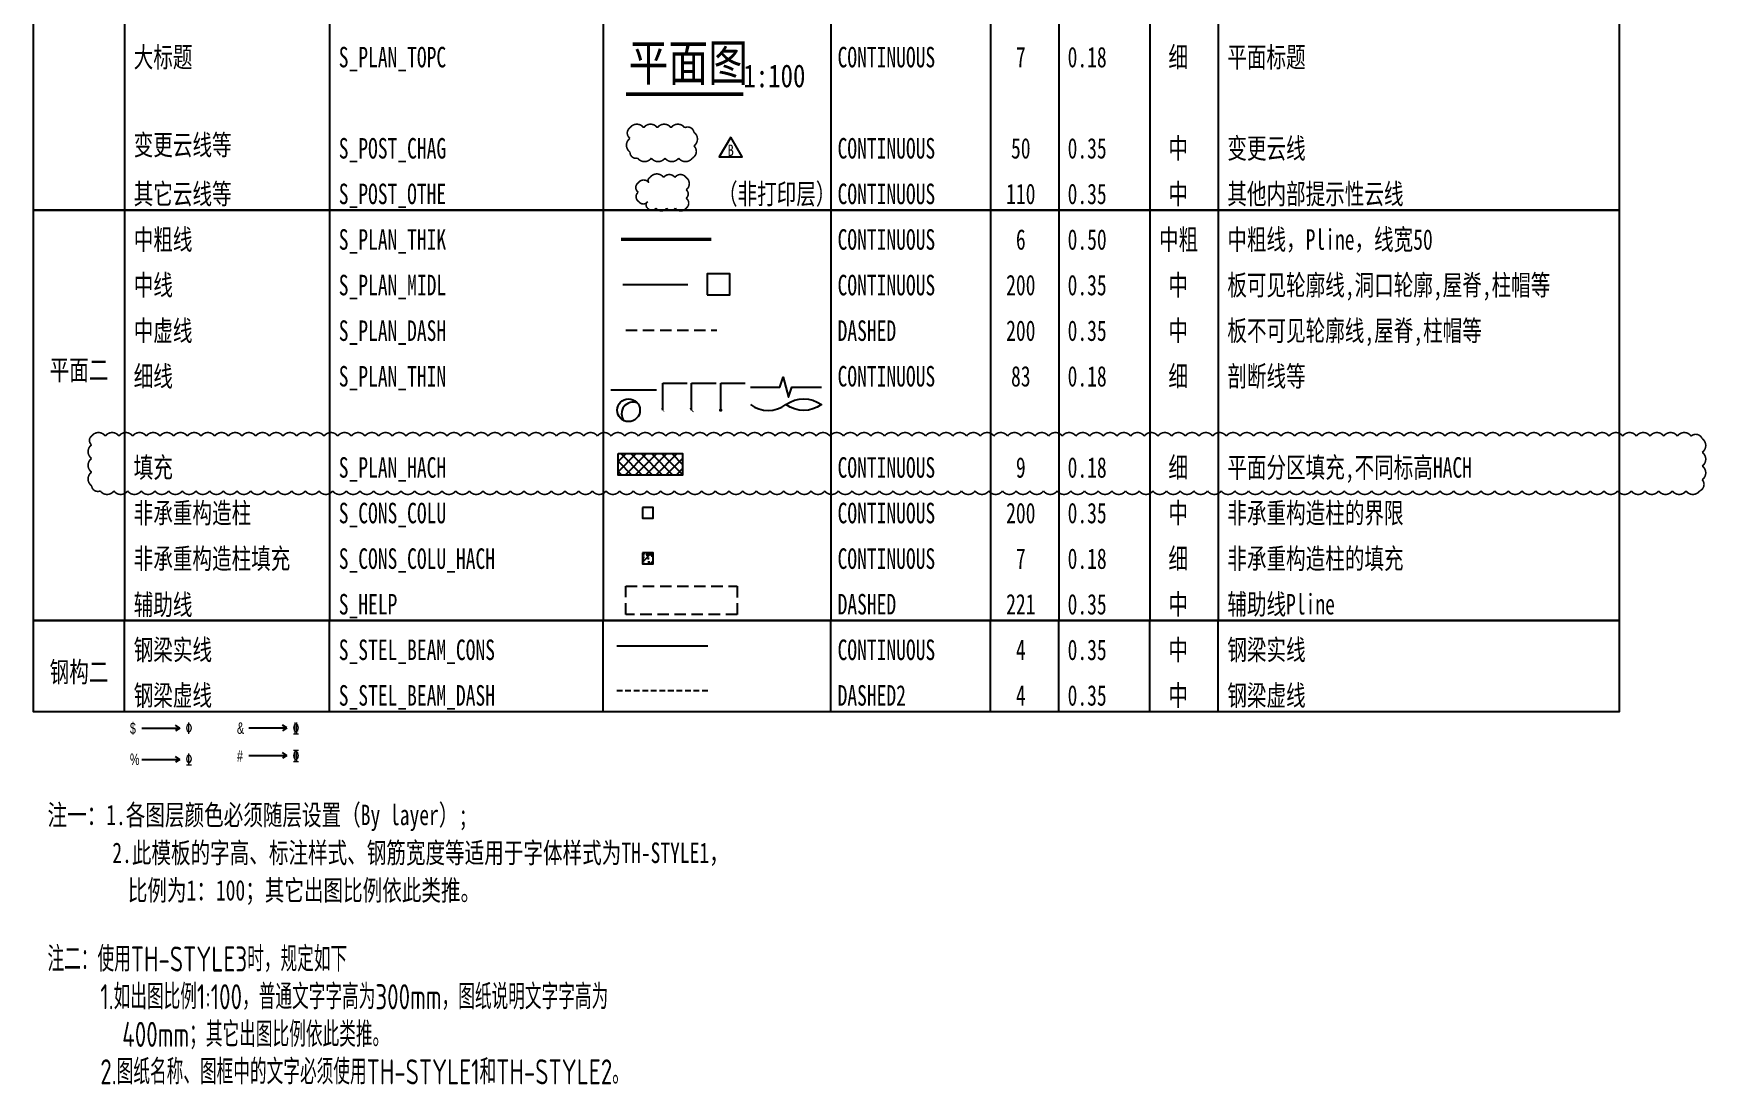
# Model space of a CAD drawing. Extents: x -100030 to 423145, y -43375 to 896525.
# Drawn here: x -100000 to -63284, y -43375 to -20322 of the extents above; entities that cross this region are included whole.
import ezdxf
from ezdxf.enums import TextEntityAlignment as Align

# ---------------------------------------------------------------- set-up
doc = ezdxf.new("R2010")
doc.units = 0
doc.header["$LTSCALE"] = 500
doc.linetypes.add('DASHED', pattern=[0.75, 0.5, -0.25])
doc.linetypes.add('DASHED2', pattern=[0.375, 0.25, -0.125])
doc.layers.get('0').update_dxf_attribs({"linetype": 'CONTINUOUS'})
for name, color, linetype in [('S_BEAM_TEXT_VERT', 41, 'CONTINUOUS'), ('S_CONS_COLU', 200, 'CONTINUOUS'), ('S_CONS_COLU_HACH', 7, 'CONTINUOUS'), ('S_HELP', 221, 'DASHED'), ('S_PLAN_DASH', 255, 'DASHED'), ('S_PLAN_HACH', 9, 'CONTINUOUS'), ('S_PLAN_MIDL', 255, 'CONTINUOUS'), ('S_PLAN_TEXT', 7, 'CONTINUOUS'), ('S_PLAN_THIK', 6, 'CONTINUOUS'), ('S_PLAN_THIN', 83, 'CONTINUOUS'), ('S_PLAN_TOPC', 7, 'CONTINUOUS'), ('S_POST_CHAG', 50, 'CONTINUOUS'), ('S_STEL_BEAM_CONS', 4, 'CONTINUOUS'), ('S_STEL_BEAM_DASH', 4, 'DASHED2'), ('S_TABL', 83, 'CONTINUOUS')]:
    doc.layers.add(name, color=color, linetype=linetype)
doc.layers.add('S_POST_OTHE', color=110, linetype='CONTINUOUS', plot=False)
doc.styles.add('Revit', font='', dxfattribs={"width": 0.7, "height": 246.251874})
doc.styles.add('TH-STYLE1', font='Stfangso_1.ttf', dxfattribs={"width": 0.7})
doc.styles.add('TH-STYLE2', font='Stxihei_1.ttf', dxfattribs={"width": 0.8})
doc.styles.add('TH-STYLE3', font='tssdeng.shx', dxfattribs={"width": 0.7, "bigfont": 'tssdchn.shx'})
doc.styles.get('Revit').set_extended_font_data('Revit')
doc.dimstyles.new('TSSD_100_100', dxfattribs={"dimtxt": 250, "dimasz": 75, "dimexe": 75, "dimexo": 200, "dimgap": 100, "dimtad": 1, "dimdec": 3, "dimdsep": 46, "dimtxsty": 'TH-STYLE1', "dimblk": 'ARCHTICK', "dimcen": -100, "dimdle": 75, "dimclrt": 7, "dimadec": 0, "dimazin": 0, "dimtfac": 1, "dimtdec": 3, "dimtix": 1, "dimtmove": 2, "dimatfit": 3, "dimldrblk": 'ARCHTICK', "dimfxl": 0, "dimtolj": 1, "dimtzin": 0, "dimarcsym": 0})

# ---------------------------------------------------------------- blocks, each defined once
blk = doc.blocks.new('CHAG')
at = {"layer": 'S_POST_CHAG', "color": 1}
blk.add_lwpolyline([(0, 289), (-250, -144), (250, -144)], close=True, dxfattribs=at)
at = {"layer": 'S_POST_CHAG', "style": 'TH-STYLE1', "width": 0.8}
blk.add_attdef('03', text='', height=250, dxfattribs=at).set_placement((0, 0), align=Align.MIDDLE)
blk = doc.blocks.new('_ArchTick')
at = {"color": 0, "const_width": 0.25}
blk.add_lwpolyline([(-0.53, -0.53), (0.53, 0.53)], dxfattribs=at)

msp = doc.modelspace()

# ---------------------------------------------------------------- hatches: boundary and pattern name
at = {"layer": 'S_CONS_COLU_HACH'}
h = msp.add_hatch(dxfattribs=at)
h.set_pattern_fill('ARMORED', scale=30, style=0)
h.set_pattern_definition([(50, (53105.94, -127000.6), (215.17805, -18.82564), [22.5, -247.5]), (355, (53105.94, -127000.6), (-41.6254, 225.65764), [18, -198]), (100.4514, (53123.87, -127002.18), (173.55281, 206.83186), [19.12206, -210.34263]), (46.1842, (53105.94, -126940.6), (320.1723, -49.6557), [33.75, -371.25]), (96.6356, (53132.62, -126944.75), (280.3988, 292.23536), [28.6831, -315.5139]), (351.1842, (53105.94, -126940.6), (280.3986, 292.2356), [27, -297]), (21, (53135.94, -126955.6), (179.07212, -120.78567), [22.5, -247.5]), (326, (53135.94, -126955.6), (72.9946, 217.545), [18, -198]), (71.4514, (53150.86, -126965.67), (252.0668, 96.75915), [19.12206, -210.34263]), (37.5, (53105.94, -127000.61), (3.647957, 99.868156), [0, -195.6, 0, -201, 0, -198.75]), (7.5, (53105.94, -127000.61), (78.92086, 118.323514), [0, -114.6, 0, -191.1, 0, -75.75]), (327.5, (53039.04, -127000.61), (160.14673, -6.76646), [0, -75, 0, -234, 0, -310.5]), (317.5, (53009.04, -127000.61), (174.95585, 30.0315), [0, -97.5, 0, -155.4, 0, -220.5]), (45, (53105.94, -127000.61), (-106.06602, 106.06602), [])])
h.paths.add_polyline_path([(-86638.1749, -31956), (-86398.1749, -31956), (-86398.1749, -31716), (-86638.1749, -31716)])
at = {"layer": 'S_PLAN_HACH'}
h = msp.add_hatch(dxfattribs=at)
h.set_pattern_fill('ANSI37', color=256, scale=50, style=0)
h.set_pattern_definition([(45, (853178.33, 38431), (-112.253202, 112.253202), []), (135, (853178.33, 38431), (-112.253202, -112.253202), [])])
h.paths.add_polyline_path([(-87170.149, -29535.5526), (-87170.149, -30007.2815), (-85754.1635, -30007.2815), (-85754.1635, -29535.5526)])

# ---------------------------------------------------------------- linework, layer by layer
for p, q in [((-97624.9917, -35556.5798), (-96788.6359, -35556.5798)), ((-96788.6359, -35556.5798), (-96880.6751, -35495.2733)), ((-96788.6359, -35556.5798), (-96880.6751, -35617.8863)), ((-95276.6565, -35554.2002), (-94440.3007, -35554.2002)), ((-94440.3007, -35554.2002), (-94532.3399, -35492.8937)), ((-94440.3007, -35554.2002), (-94532.3399, -35615.5067)), ((-97624.9917, -36243.8959), (-96788.6359, -36243.8959)), ((-96788.6359, -36243.8959), (-96880.6751, -36182.5894)), ((-96788.6359, -36243.8959), (-96880.6751, -36305.2024)), ((-95276.6565, -36157.1835), (-94440.3007, -36157.1835)), ((-94440.3007, -36157.1835), (-94532.3399, -36095.877)), ((-94440.3007, -36157.1835), (-94532.3399, -36218.49))]:
    msp.add_line(p, q)
at = {"layer": 'S_CONS_COLU'}
for points in [[(-86638.179, -30716), (-86638.179, -30956), (-86398.179, -30956), (-86398.179, -30716)], [(-86638.1749, -31716), (-86638.1749, -31956), (-86398.1749, -31956), (-86398.1749, -31716)]]:
    msp.add_lwpolyline(points, close=True, dxfattribs=at)
at = {"layer": 'S_HELP'}
msp.add_lwpolyline([(-87000.018, -32444.951), (-84558.112, -32444.951), (-84558.112, -33063.4804), (-87000.018, -33063.4804)], close=True, dxfattribs=at)
at = {"layer": 'S_PLAN_DASH'}
msp.add_line((-87000.0139, -26828.3691), (-85000.0139, -26828.3691), dxfattribs=at)
at = {"layer": 'S_PLAN_HACH'}
msp.add_lwpolyline([(-87170.149, -29535.5526), (-85754.1635, -29535.5526), (-85754.1635, -30007.2815), (-87170.149, -30007.2815)], close=True, dxfattribs=at)
at = {"layer": 'S_PLAN_MIDL'}
msp.add_line((-87068.4082, -25828.3691), (-85642.521, -25828.3691), dxfattribs=at)
msp.add_lwpolyline([(-85214.6115, -26055.641), (-84714.6115, -26055.641), (-84714.6115, -25591.2139), (-85214.6115, -25591.2139)], close=True, dxfattribs=at)
at = {"layer": 'S_PLAN_THIK', "const_width": 70}
msp.add_lwpolyline([(-87105.1355, -24836), (-85125.1355, -24836)], dxfattribs=at)
at = {"layer": 'S_PLAN_THIN'}
msp.add_line((-87327.2067, -28136), (-86327.2067, -28136), dxfattribs=at)
msp.add_lwpolyline([(-84267.6131, -28078.0551), (-83617.6131, -28078.0551), (-83547.6131, -27858.0551), (-83427.6131, -28298.0551), (-83357.6131, -28078.0551), (-82707.6131, -28078.0551)], dxfattribs=at)
msp.add_lwpolyline([(-84267.6131, -28461.5887, 0.3281705948), (-83487.6131, -28461.5887, -0.3281705948), (-82707.6131, -28461.5887, -0.3281705948), (-83487.6131, -28461.5887, -0.5058306574)], format="xyb", dxfattribs=at)
msp.add_circle((-86940.5988, -28585.9096), 250, dxfattribs=at)
msp.add_arc((-86843.6577, -28660.4446), 250, 66.60060965, 218.28831308, dxfattribs=at)
at = {"layer": 'S_PLAN_TOPC', "const_width": 80}
msp.add_lwpolyline([(-87000.0139, -21651.2546), (-84420.2265, -21651.2546)], dxfattribs=at)
at = {"layer": 'S_POST_CHAG', "const_width": 35}
for points in [[(-86908.4876, -22389.7624, -0.52056705), (-86608.4876, -22389.7624, -0.52056705), (-86308.4876, -22389.7624, -0.52056705), (-86008.4876, -22389.7624, -0.52056705), (-85708.4876, -22389.7624, -0.52056705), (-85507.051, -22488.3258, -0.52056705), (-85507.051, -22788.3258, -0.52056705), (-85540.8236, -23054.5531, -0.52056705), (-85840.8236, -23054.5531, -0.52056705), (-86140.8236, -23054.5531, -0.52056705), (-86440.8236, -23054.5531, -0.52056705), (-86740.8236, -23054.5531, -0.52056705), (-86908.4876, -22922.2171, -0.52056705), (-86908.4876, -22622.2171, -0.52056705)], [(-98723.1986, -29152.9946, -0.52056705), (-98423.1986, -29152.9946, -0.52056705), (-98123.1986, -29152.9946, -0.52056705), (-97823.1986, -29152.9946, -0.52056705), (-97523.1986, -29152.9946, -0.52056705), (-97223.1986, -29152.9946, -0.52056705), (-96923.1986, -29152.9946, -0.52056705), (-96623.1986, -29152.9946, -0.52056705), (-96323.1986, -29152.9946, -0.52056705), (-96023.1986, -29152.9946, -0.52056705), (-95723.1986, -29152.9946, -0.52056705), (-95423.1986, -29152.9946, -0.52056705), (-95123.1986, -29152.9946, -0.52056705), (-94823.1986, -29152.9946, -0.52056705), (-94523.1986, -29152.9946, -0.52056705), (-94223.1986, -29152.9946, -0.52056705), (-93923.1986, -29152.9946, -0.52056705), (-93623.1986, -29152.9946, -0.52056705), (-93323.1986, -29152.9946, -0.52056705), (-93023.1986, -29152.9946, -0.52056705), (-92723.1986, -29152.9946, -0.52056705), (-92423.1986, -29152.9946, -0.52056705), (-92123.1986, -29152.9946, -0.52056705), (-91823.1986, -29152.9946, -0.52056705), (-91523.1986, -29152.9946, -0.52056705), (-91223.1986, -29152.9946, -0.52056705), (-90923.1986, -29152.9946, -0.52056705), (-90623.1986, -29152.9946, -0.52056705), (-90323.1986, -29152.9946, -0.52056705), (-90023.1986, -29152.9946, -0.52056705), (-89723.1986, -29152.9946, -0.52056705), (-89423.1986, -29152.9946, -0.52056705), (-89123.1986, -29152.9946, -0.52056705), (-88823.1986, -29152.9946, -0.52056705), (-88523.1986, -29152.9946, -0.52056705), (-88223.1986, -29152.9946, -0.52056705), (-87923.1986, -29152.9946, -0.52056705), (-87623.1986, -29152.9946, -0.52056705), (-87323.1986, -29152.9946, -0.52056705), (-87023.1986, -29152.9946, -0.52056705), (-86723.1986, -29152.9946, -0.52056705), (-86423.1986, -29152.9946, -0.52056705), (-86123.1986, -29152.9946, -0.52056705), (-85823.1986, -29152.9946, -0.52056705), (-85523.1986, -29152.9946, -0.52056705), (-85223.1986, -29152.9946, -0.52056705), (-84923.1986, -29152.9946, -0.52056705), (-84623.1986, -29152.9946, -0.52056705), (-84323.1986, -29152.9946, -0.52056705), (-84023.1986, -29152.9946, -0.52056705), (-83723.1986, -29152.9946, -0.52056705), (-83423.1986, -29152.9946, -0.52056705), (-83123.1986, -29152.9946, -0.52056705), (-82823.1986, -29152.9946, -0.52056705), (-82523.1986, -29152.9946, -0.52056705), (-82223.1986, -29152.9946, -0.52056705), (-81923.1986, -29152.9946, -0.52056705), (-81623.1986, -29152.9946, -0.52056705), (-81323.1986, -29152.9946, -0.52056705), (-81023.1986, -29152.9946, -0.52056705), (-80723.1986, -29152.9946, -0.52056705), (-80423.1986, -29152.9946, -0.52056705), (-80123.1986, -29152.9946, -0.52056705), (-79823.1986, -29152.9946, -0.52056705), (-79523.1986, -29152.9946, -0.52056705), (-79223.1986, -29152.9946, -0.52056705), (-78923.1986, -29152.9946, -0.52056705), (-78623.1986, -29152.9946, -0.52056705), (-78323.1986, -29152.9946, -0.52056705), (-78023.1986, -29152.9946, -0.52056705), (-77723.1986, -29152.9946, -0.52056705), (-77423.1986, -29152.9946, -0.52056705), (-77123.1986, -29152.9946, -0.52056705), (-76823.1986, -29152.9946, -0.52056705), (-76523.1986, -29152.9946, -0.52056705), (-76223.1986, -29152.9946, -0.52056705), (-75923.1986, -29152.9946, -0.52056705), (-75623.1986, -29152.9946, -0.52056705), (-75323.1986, -29152.9946, -0.52056705), (-75023.1986, -29152.9946, -0.52056705), (-74723.1986, -29152.9946, -0.52056705), (-74423.1986, -29152.9946, -0.52056705), (-74123.1986, -29152.9946, -0.52056705), (-73823.1986, -29152.9946, -0.52056705), (-73523.1986, -29152.9946, -0.52056705), (-73223.1986, -29152.9946, -0.52056705), (-72923.1986, -29152.9946, -0.52056705), (-72623.1986, -29152.9946, -0.52056705), (-72323.1986, -29152.9946, -0.52056705), (-72023.1986, -29152.9946, -0.52056705), (-71723.1986, -29152.9946, -0.52056705), (-71423.1986, -29152.9946, -0.52056705), (-71123.1986, -29152.9946, -0.52056705), (-70823.1986, -29152.9946, -0.52056705), (-70523.1986, -29152.9946, -0.52056705), (-70223.1986, -29152.9946, -0.52056705), (-69923.1986, -29152.9946, -0.52056705), (-69623.1986, -29152.9946, -0.52056705), (-69323.1986, -29152.9946, -0.52056705), (-69023.1986, -29152.9946, -0.52056705), (-68723.1986, -29152.9946, -0.52056705), (-68423.1986, -29152.9946, -0.52056705), (-68123.1986, -29152.9946, -0.52056705), (-67823.1986, -29152.9946, -0.52056705), (-67523.1986, -29152.9946, -0.52056705), (-67223.1986, -29152.9946, -0.52056705), (-66923.1986, -29152.9946, -0.52056705), (-66623.1986, -29152.9946, -0.52056705), (-66323.1986, -29152.9946, -0.52056705), (-66023.1986, -29152.9946, -0.52056705), (-65723.1986, -29152.9946, -0.52056705), (-65423.1986, -29152.9946, -0.52056705), (-65123.1986, -29152.9946, -0.52056705), (-64823.1986, -29152.9946, -0.52056705), (-64523.1986, -29152.9946, -0.52056705), (-64223.1986, -29152.9946, -0.52056705), (-63923.1986, -29152.9946, -0.52056705), (-63623.1986, -29152.9946, -0.52056705), (-63379.61, -29209.4059, -0.52056705), (-63379.61, -29509.4059, -0.52056705), (-63379.61, -29809.4059, -0.52056705), (-63379.61, -30109.4059, -0.52056705), (-63434.7676, -30354.2483, -0.52056705), (-63734.7676, -30354.2483, -0.52056705), (-64034.7676, -30354.2483, -0.52056705), (-64334.7676, -30354.2483, -0.52056705), (-64634.7676, -30354.2483, -0.52056705), (-64934.7676, -30354.2483, -0.52056705), (-65234.7676, -30354.2483, -0.52056705), (-65534.7676, -30354.2483, -0.52056705), (-65834.7676, -30354.2483, -0.52056705), (-66134.7676, -30354.2483, -0.52056705), (-66434.7676, -30354.2483, -0.52056705), (-66734.7676, -30354.2483, -0.52056705), (-67034.7676, -30354.2483, -0.52056705), (-67334.7676, -30354.2483, -0.52056705), (-67634.7676, -30354.2483, -0.52056705), (-67934.7676, -30354.2483, -0.52056705), (-68234.7676, -30354.2483, -0.52056705), (-68534.7676, -30354.2483, -0.52056705), (-68834.7676, -30354.2483, -0.52056705), (-69134.7676, -30354.2483, -0.52056705), (-69434.7676, -30354.2483, -0.52056705), (-69734.7676, -30354.2483, -0.52056705), (-70034.7676, -30354.2483, -0.52056705), (-70334.7676, -30354.2483, -0.52056705), (-70634.7676, -30354.2483, -0.52056705), (-70934.7676, -30354.2483, -0.52056705), (-71234.7676, -30354.2483, -0.52056705), (-71534.7676, -30354.2483, -0.52056705), (-71834.7676, -30354.2483, -0.52056705), (-72134.7676, -30354.2483, -0.52056705), (-72434.7676, -30354.2483, -0.52056705), (-72734.7676, -30354.2483, -0.52056705), (-73034.7676, -30354.2483, -0.52056705), (-73334.7676, -30354.2483, -0.52056705), (-73634.7676, -30354.2483, -0.52056705), (-73934.7676, -30354.2483, -0.52056705), (-74234.7676, -30354.2483, -0.52056705), (-74534.7676, -30354.2483, -0.52056705), (-74834.7676, -30354.2483, -0.52056705), (-75134.7676, -30354.2483, -0.52056705), (-75434.7676, -30354.2483, -0.52056705), (-75734.7676, -30354.2483, -0.52056705), (-76034.7676, -30354.2483, -0.52056705), (-76334.7676, -30354.2483, -0.52056705), (-76634.7676, -30354.2483, -0.52056705), (-76934.7676, -30354.2483, -0.52056705), (-77234.7676, -30354.2483, -0.52056705), (-77534.7676, -30354.2483, -0.52056705), (-77834.7676, -30354.2483, -0.52056705), (-78134.7676, -30354.2483, -0.52056705), (-78434.7676, -30354.2483, -0.52056705), (-78734.7676, -30354.2483, -0.52056705), (-79034.7676, -30354.2483, -0.52056705), (-79334.7676, -30354.2483, -0.52056705), (-79634.7676, -30354.2483, -0.52056705), (-79934.7676, -30354.2483, -0.52056705), (-80234.7676, -30354.2483, -0.52056705), (-80534.7676, -30354.2483, -0.52056705), (-80834.7676, -30354.2483, -0.52056705), (-81134.7676, -30354.2483, -0.52056705), (-81434.7676, -30354.2483, -0.52056705), (-81734.7676, -30354.2483, -0.52056705), (-82034.7676, -30354.2483, -0.52056705), (-82334.7676, -30354.2483, -0.52056705), (-82634.7676, -30354.2483, -0.52056705), (-82934.7676, -30354.2483, -0.52056705), (-83234.7676, -30354.2483, -0.52056705), (-83534.7676, -30354.2483, -0.52056705), (-83834.7676, -30354.2483, -0.52056705), (-84134.7676, -30354.2483, -0.52056705), (-84434.7676, -30354.2483, -0.52056705), (-84734.7676, -30354.2483, -0.52056705), (-85034.7676, -30354.2483, -0.52056705), (-85334.7676, -30354.2483, -0.52056705), (-85634.7676, -30354.2483, -0.52056705), (-85934.7676, -30354.2483, -0.52056705), (-86234.7676, -30354.2483, -0.52056705), (-86534.7676, -30354.2483, -0.52056705), (-86834.7676, -30354.2483, -0.52056705), (-87134.7676, -30354.2483, -0.52056705), (-87434.7676, -30354.2483, -0.52056705), (-87734.7676, -30354.2483, -0.52056705), (-88034.7676, -30354.2483, -0.52056705), (-88334.7676, -30354.2483, -0.52056705), (-88634.7676, -30354.2483, -0.52056705), (-88934.7676, -30354.2483, -0.52056705), (-89234.7676, -30354.2483, -0.52056705), (-89534.7676, -30354.2483, -0.52056705), (-89834.7676, -30354.2483, -0.52056705), (-90134.7676, -30354.2483, -0.52056705), (-90434.7676, -30354.2483, -0.52056705), (-90734.7676, -30354.2483, -0.52056705), (-91034.7676, -30354.2483, -0.52056705), (-91334.7676, -30354.2483, -0.52056705), (-91634.7676, -30354.2483, -0.52056705), (-91934.7676, -30354.2483, -0.52056705), (-92234.7676, -30354.2483, -0.52056705), (-92534.7676, -30354.2483, -0.52056705), (-92834.7676, -30354.2483, -0.52056705), (-93134.7676, -30354.2483, -0.52056705), (-93434.7676, -30354.2483, -0.52056705), (-93734.7676, -30354.2483, -0.52056705), (-94034.7676, -30354.2483, -0.52056705), (-94334.7676, -30354.2483, -0.52056705), (-94634.7676, -30354.2483, -0.52056705), (-94934.7676, -30354.2483, -0.52056705), (-95234.7676, -30354.2483, -0.52056705), (-95534.7676, -30354.2483, -0.52056705), (-95834.7676, -30354.2483, -0.52056705), (-96134.7676, -30354.2483, -0.52056705), (-96434.7676, -30354.2483, -0.52056705), (-96734.7676, -30354.2483, -0.52056705), (-97034.7676, -30354.2483, -0.52056705), (-97334.7676, -30354.2483, -0.52056705), (-97634.7676, -30354.2483, -0.52056705), (-97934.7676, -30354.2483, -0.52056705), (-98234.7676, -30354.2483, -0.52056705), (-98534.7676, -30354.2483, -0.52056705), (-98723.1986, -30242.6793, -0.52056705), (-98723.1986, -29942.6793, -0.52056705), (-98723.1986, -29642.6793, -0.52056705), (-98723.1986, -29342.6793, -0.52056705)]]:
    msp.add_lwpolyline(points, format="xyb", close=True, dxfattribs=at)
at = {"layer": 'S_POST_OTHE', "const_width": 35}
msp.add_lwpolyline([(-86727.2703, -23803.7635, -0.52056705), (-86727.2703, -23596.582, -0.52056705), (-86494.0887, -23596.582, -0.52056705), (-86468.1797, -23480.0429, -0.52056705), (-86170.225, -23480.0429, -0.52056705), (-85924.0891, -23480.0429, -0.52056705), (-85677.9528, -23480.0429, -0.52056705), (-85677.9528, -23751.9681, -0.52056705), (-85677.9528, -23933.2518, -0.52056705), (-85677.9528, -24153.382, -0.52056705), (-85911.1344, -24153.382, -0.52056705), (-86105.4523, -24153.382, -0.52056705), (-86338.6339, -24153.382, -0.52056705), (-86519.9976, -24153.382, -0.52056705), (-86519.9976, -24010.945, -0.52056705), (-86714.3156, -24010.945, -0.52056705)], format="xyb", close=True, dxfattribs=at)
at = {"layer": 'S_STEL_BEAM_CONS'}
msp.add_line((-87200.018, -33750.6875), (-85200.018, -33750.6875), dxfattribs=at)
at = {"layer": 'S_STEL_BEAM_DASH'}
msp.add_line((-87200.018, -34731.6751), (-85200.018, -34731.6751), dxfattribs=at)
at = {"layer": 'S_TABL'}
for p, q in [((-98000.0139, -14200), (-98000.0139, -24200)), ((-93500.0139, -14200), (-93500.0139, -24200)), ((-87500.0139, -14200), (-87500.0139, -24200)), ((-82500.018, -14200), (-82500.018, -24200)), ((-79000.0139, -14200), (-79000.0139, -24200)), ((-77500.0139, -14200), (-77500.0139, -24200)), ((-75500.0139, -14200), (-75500.0139, -24200)), ((-74000.0139, -14200), (-74000.0139, -24200)), ((-98000.0139, -24200), (-98000.018, -33200)), ((-93500.0139, -24200), (-93500.018, -33200)), ((-87500.0139, -24200), (-87500.018, -33200)), ((-82500.018, -24200), (-82500.022, -33200)), ((-79000.0139, -24200), (-79000.018, -33200)), ((-77500.0139, -24200), (-77500.018, -33200)), ((-75500.0139, -24200), (-75500.018, -33200)), ((-74000.0139, -24200), (-74000.018, -33200)), ((-65200.018, -33200), (-100000.0139, -33200)), ((-98000.018, -35200), (-98000.018, -33200)), ((-93500.018, -35200), (-93500.018, -33200)), ((-87500.018, -35200), (-87500.018, -33200)), ((-82500.022, -35200), (-82500.022, -33200)), ((-79000.018, -35200), (-79000.018, -33200)), ((-77500.018, -35200), (-77500.018, -33200)), ((-75500.018, -35200), (-75500.018, -33200)), ((-74000.018, -35200), (-74000.018, -33200)), ((-65200.018, -35200), (-100000.0139, -35200))]:
    msp.add_line(p, q, dxfattribs=at)
for points in [[(-100000.0099, -14200), (-65200.0139, -14200), (-65200.0139, -24200), (-100000.0099, -24200)], [(-100000.0099, -24200), (-65200.0139, -24200), (-65200.018, -33200), (-100000.0139, -33200)], [(-100000.0139, -33200), (-65200.018, -33200), (-65200.018, -35200), (-100000.0139, -35200)]]:
    msp.add_lwpolyline(points, close=True, dxfattribs=at)

# ---------------------------------------------------------------- block references
at = {"layer": 'S_POST_CHAG'}
msp.add_blockref('CHAG', (-84698.8478, -22883.8113), dxfattribs=at).add_auto_attribs({'03': 'B'})

# ---------------------------------------------------------------- texts
at = {"layer": 'S_BEAM_TEXT_VERT', "width": 0.7}
for s, style, p in [('$', 'Revit', (-97882.6289, -35685.8616)), ('%%130', 'TH-STYLE3', (-96662.4047, -35685.8616)), ('&', 'Revit', (-95534.2936, -35681.9123)), ('%%132', 'TH-STYLE3', (-94314.0694, -35681.9123)), ('%%%', 'Revit', (-97882.6289, -36364.8667)), ('%%131', 'TH-STYLE3', (-96662.4047, -36364.8667)), ('#', 'Revit', (-95534.2936, -36290.9514)), ('%%133', 'TH-STYLE3', (-94314.0694, -36290.9514))]:
    msp.add_text(s, height=250, dxfattribs=dict(at, style=style)).set_placement(p)
at = {"layer": 'S_PLAN_TEXT', "style": 'TH-STYLE1', "width": 0.7}
for s, p in [('大标题', (-97800.0139, -21200)), ('细', (-75093.6646, -21200)), ('平面标题', (-73800.0099, -21200)), ('S_PLAN_TOPC', (-93300.0139, -21200)), ('CONTINUOUS', (-82353.3823, -21200)), ('0.18', (-77305.2218, -21200)), ('变更云线等', (-97800.0139, -23125.6317)), ('S_POST_CHAG', (-93300.0139, -23200)), ('CONTINUOUS', (-82353.3823, -23200)), ('0.35', (-77305.2218, -23200)), ('中', (-75093.6646, -23200)), ('变更云线', (-73800.0099, -23200)), ('其它云线等', (-97800.0139, -24200)), ('S_POST_OTHE', (-93300.0139, -24200)), ('CONTINUOUS', (-82353.3823, -24200)), ('0.35', (-77305.2218, -24200)), ('中', (-75093.6646, -24200)), ('其他内部提示性云线', (-73800.0099, -24200)), ('中粗线', (-97800.0139, -25200)), ('中粗', (-75300.0099, -25200)), ('中粗线，Pline，线宽50', (-73800.0099, -25200)), ('S_PLAN_THIK', (-93300.0139, -25200)), ('CONTINUOUS', (-82353.3823, -25200)), ('0.50', (-77305.2218, -25200)), ('中线', (-97800.0139, -26200)), ('S_PLAN_MIDL', (-93300.0139, -26200)), ('CONTINUOUS', (-82353.3823, -26200)), ('0.35', (-77305.2218, -26200)), ('中', (-75093.6646, -26200)), ('板可见轮廓线,洞口轮廓,屋脊,柱帽等', (-73800.0099, -26200)), ('中虚线', (-97800.0139, -27200)), ('S_PLAN_DASH', (-93300.0139, -27200)), ('DASHED', (-82353.3823, -27200)), ('0.35', (-77305.2218, -27200)), ('中', (-75093.6646, -27200)), ('板不可见轮廓线,屋脊,柱帽等', (-73800.0099, -27200)), ('细线', (-97800.0139, -28200)), ('S_PLAN_THIN', (-93300.0139, -28200)), ('CONTINUOUS', (-82353.3823, -28200)), ('0.18', (-77305.2218, -28200)), ('细', (-75093.6646, -28200)), ('剖断线等', (-73800.0099, -28200)), ('填充', (-97800.018, -30200)), ('S_PLAN_HACH', (-93300.018, -30200)), ('CONTINUOUS', (-82353.3823, -30200)), ('0.18', (-77305.2218, -30200.0003)), ('细', (-75093.6646, -30200)), ('平面分区填充,不同标高HACH', (-73800.0099, -30200)), ('非承重构造柱', (-97800.0139, -31200)), ('S_CONS_COLU', (-93300.0139, -31200)), ('CONTINUOUS', (-82353.3823, -31200)), ('0.35', (-77305.2218, -31200)), ('中', (-75093.6646, -31200)), ('非承重构造柱的界限', (-73800.0099, -31200)), ('非承重构造柱填充', (-97800.0099, -32200)), ('细', (-75093.6606, -32200)), ('非承重构造柱的填充', (-73800.0059, -32200)), ('S_CONS_COLU_HACH', (-93300.0099, -32200)), ('CONTINUOUS', (-82353.3783, -32200)), ('0.18', (-77305.2178, -32200)), ('辅助线', (-97800.018, -33209.7051)), ('S_HELP', (-93300.018, -33200)), ('DASHED', (-82353.3863, -33200)), ('0.35', (-77305.2258, -33200)), ('中', (-75093.6686, -33200)), ('辅助线Pline', (-73800.0139, -33200)), ('钢梁实线', (-97800.018, -34200)), ('S_STEL_BEAM_CONS', (-93300.018, -34200)), ('CONTINUOUS', (-82353.3863, -34200)), ('0.35', (-77305.2258, -34200)), ('中', (-75093.6686, -34200)), ('钢梁实线', (-73800.0139, -34200)), ('钢梁虚线', (-97800.018, -35200)), ('S_STEL_BEAM_DASH', (-93300.018, -35200)), ('DASHED2', (-82353.3863, -35200)), ('0.35', (-77305.2258, -35200)), ('中', (-75093.6686, -35200)), ('钢梁虚线', (-73800.0139, -35200))]:
    msp.add_text(s, height=450, dxfattribs=at).set_placement(p, align=Align.BOTTOM_LEFT)
for s, p in [('7', (-78332.719, -21200)), ('50', (-78332.719, -23200)), ('110', (-78332.719, -24200)), ('6', (-78332.719, -25200)), ('200', (-78332.719, -26200)), ('200', (-78332.719, -27200)), ('83', (-78332.719, -28200)), ('9', (-78332.719, -30200.0003)), ('200', (-78332.719, -31200)), ('7', (-78332.7149, -32200)), ('221', (-78332.723, -33200)), ('4', (-78332.723, -34200)), ('4', (-78332.723, -35200))]:
    msp.add_text(s, height=450, dxfattribs=at).set_placement(p, align=Align.BOTTOM_CENTER)
msp.add_text('（非打印层）', height=450, dxfattribs=at).set_placement((-82400.0139, -24201.1993), align=Align.BOTTOM_RIGHT)
at = {"layer": 'S_PLAN_TEXT', "width": 0.7}
for s, height, style, p in [('注一：1.各图层颜色必须随层设置（By layer）;', 450, 'TH-STYLE1', (-99691.8747, -37686.2687)), ('2.此模板的字高、标注样式、钢筋宽度等适用于字体样式为TH-STYLE1， ', 450, 'TH-STYLE1', (-98269.8935, -38516.7232)), ('比例为1：100；其它出图比例依此类推。', 450, 'TH-STYLE1', (-97929.2004, -39339.6777)), ('注二：使用TH-STYLE3时，规定如下', 550, 'TH-STYLE3', (-99691.8747, -40897.2602)), ('1.如出图比例1:100，普通文字字高为300mm，图纸说明文字字高为', 550, 'TH-STYLE3', (-98533.5863, -41724.7602)), ('400mm；其它出图比例依此类推。', 550, 'TH-STYLE3', (-98052.1231, -42549.7602)), ('2.图纸名称、图框中的文字必须使用TH-STYLE1和TH-STYLE2。', 550, 'TH-STYLE3', (-98533.5863, -43371.4635))]:
    msp.add_text(s, height=height, dxfattribs=dict(at, style=style)).set_placement(p)
at = {"layer": 'S_PLAN_TEXT', "char_height": 450, "attachment_point": 5, "style": 'TH-STYLE1'}
for s, insert in [('平面二', (-99000.0119, -27726.5796)), ('钢构二', (-99000.0159, -34351.6288))]:
    msp.add_mtext(s, dxfattribs=dict(at, insert=insert))
at = {"layer": 'S_PLAN_TOPC', "style": 'TH-STYLE2', "width": 0.8}
for s, height, p in [('平面图', 800, (-86938.7233, -21601.2546)), ('1:100', 500, (-84420.2265, -21651.2546))]:
    msp.add_text(s, height=height, dxfattribs=at).set_placement(p, align=Align.BOTTOM_LEFT)

# ---------------------------------------------------------------- leaders
at = {"layer": 'S_PLAN_THIN'}
for points, override in [([(-86190.1896, -28583.1081), (-86190.1896, -27993.582), (-85652.123, -27993.582)], {"dimgap": 100, "dimtad": 0, "dimldrblk": 'ArchTick'}), ([(-85556.0638, -28583.1081), (-85556.0638, -27993.582), (-85017.9972, -27993.582)], {"dimgap": 100, "dimtad": 0}), ([(-84919.0237, -28583.1081), (-84919.0237, -27993.582), (-84380.9571, -27993.582)], {"dimgap": 100, "dimtad": 0, "dimldrblk": 'Dot'})]:
    msp.add_leader(points, dimstyle='TSSD_100_100', override=override, dxfattribs=at)

doc.saveas('drawing.dxf')
